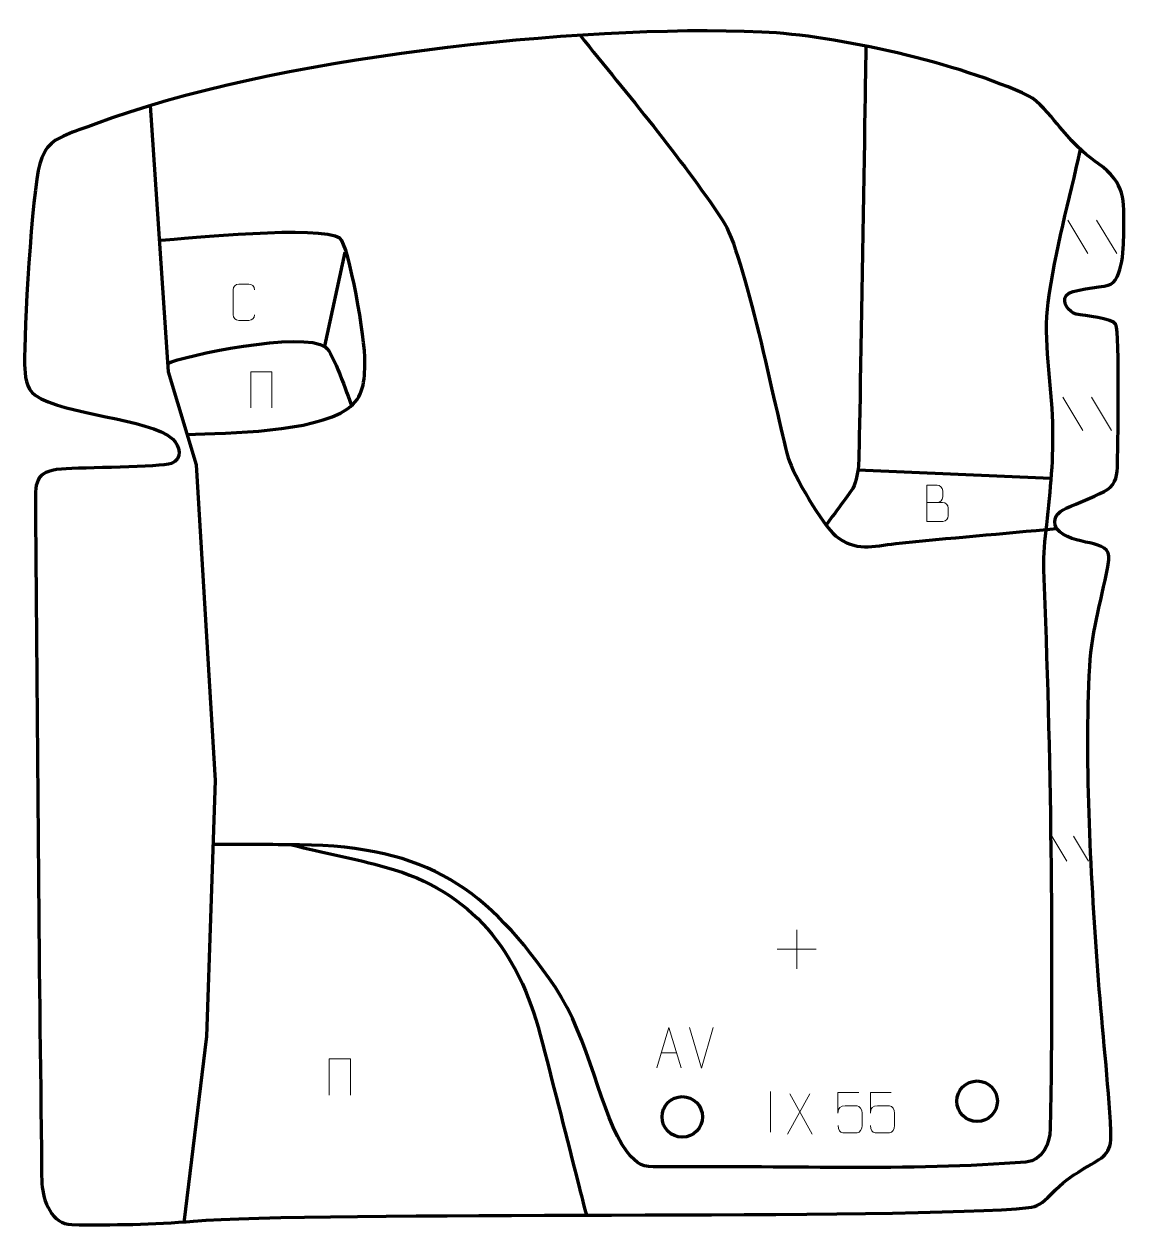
# Model space of a CAD drawing. Header units: millimetres. Extents: x 1096 to 1775, y 273 to 1013.
import ezdxf

# ---------------------------------------------------------------- set-up
doc = ezdxf.new("R2010")
doc.units = ezdxf.units.MM
doc.header["$MEASUREMENT"] = 0
doc.layers.add('layer 1', color=7, linetype='Continuous', plot=False)
doc.layers.add('layer 2', color=7, linetype='Continuous')
doc.layers.add('layer 3', color=7, linetype='Continuous')

msp = doc.modelspace()

# ---------------------------------------------------------------- linework, layer by layer
at = {"layer": 'layer 1', "color": 250, "lineweight": 9}
for points in [[(1738.9898, 891.9194), (1738.9898, 891.9194), (1751.3541, 871.3751), (1751.3541, 871.3751)], [(1756.7197, 891.9194), (1756.7197, 891.9194), (1769.084, 871.3751), (1769.084, 871.3751)], [(1735.8148, 782.911), (1735.8148, 782.911), (1748.1791, 762.3667), (1748.1791, 762.3667)], [(1753.5447, 782.911), (1753.5447, 782.911), (1765.909, 762.3667), (1765.909, 762.3667)], [(1729.1035, 512.4095), (1729.1035, 512.4095), (1738.3762, 497.0022), (1738.3762, 497.0022)], [(1742.4001, 512.4095), (1742.4001, 512.4095), (1751.6728, 497.0022), (1751.6728, 497.0022)], [(1571.8703, 454.7751), (1571.8703, 454.7751), (1571.8703, 430.7972), (1571.8703, 430.7972)], [(1559.8814, 442.7861), (1559.8814, 442.7861), (1583.8593, 442.7861), (1583.8593, 442.7861)], [(1513.0906, 369.6372), (1513.0906, 369.6372), (1505.7688, 394.5908), (1505.7688, 394.5908)], [(1520.4125, 394.5908), (1520.4125, 394.5908), (1513.0907, 369.6372), (1513.0907, 369.6372)], [(1488.4537, 378.8939), (1488.4537, 378.8939), (1497.9494, 378.8939), (1497.9494, 378.8939)], [(1555.7631, 355.1018), (1555.7631, 355.1018), (1555.7631, 330.1277), (1555.7631, 330.1277)], [(1579.9133, 353.7578), (1579.9133, 353.7578), (1566.1727, 328.862), (1566.1727, 328.862)], [(1567.6273, 353.7578), (1567.6273, 353.7578), (1581.3679, 328.8043), (1581.3679, 328.8043)]]:
    msp.add_open_spline(points, degree=3, dxfattribs=at)
for points, knots in [([(1237.7366, 833.6751), (1237.6114, 831.5941), (1236.1092, 830.2689), (1234.1855, 830.2592), (1234.1855, 830.2592), (1232.0969, 830.2595), (1230.0083, 830.2595), (1227.92, 830.2592), (1227.92, 830.2592), (1226.1958, 830.1648), (1224.4294, 831.8527), (1224.4394, 833.6595), (1224.4394, 833.6595), (1224.4398, 838.8277), (1224.4398, 843.9954), (1224.4394, 849.1628), (1224.4394, 849.1628), (1224.4432, 851.0779), (1226.0077, 852.6178), (1227.9356, 852.6057), (1227.9356, 852.6057), (1230.0186, 852.6057), (1232.1021, 852.6057), (1234.1855, 852.6057), (1234.1855, 852.6057), (1235.929, 852.6375), (1237.7127, 851.3016), (1237.7366, 849.1182)], [0, 0, 0, 0, 0.125, 0.125, 0.125, 0.125, 0.25, 0.25, 0.25, 0.25, 0.375, 0.375, 0.375, 0.375, 0.5, 0.5, 0.5, 0.5, 0.625, 0.625, 0.625, 0.625, 0.75, 0.75, 0.75, 0.75, 1, 1, 1, 1]), ([(1235.3212, 776.2807), (1235.3212, 776.2807), (1235.3212, 798.631), (1235.3212, 798.631), (1235.3212, 798.631), (1235.3212, 798.631), (1248.4395, 798.631), (1248.4395, 798.631), (1248.4395, 798.631), (1248.4395, 798.631), (1248.4395, 776.2807), (1248.4395, 776.2807)], [0, 0, 0, 0, 0.25, 0.25, 0.25, 0.25, 0.5, 0.5, 0.5, 0.5, 1, 1, 1, 1]), ([(1652.0195, 718.0427), (1655.2785, 718.0431), (1658.5379, 718.0431), (1661.7976, 718.0427), (1661.7976, 718.0427), (1663.5669, 718.0272), (1665.2898, 716.4722), (1665.2898, 714.6364), (1665.2898, 714.6364), (1665.2895, 713.6256), (1665.2895, 710.8943), (1665.2898, 709.8832), (1665.2898, 709.8832), (1665.3057, 708.2191), (1663.9244, 706.4153), (1661.845, 706.4305), (1661.845, 706.4305), (1658.585, 706.4308), (1655.3253, 706.4308), (1652.066, 706.4305), (1652.066, 706.4305), (1652.066, 713.8809), (1652.066, 721.331), (1652.066, 728.7808), (1652.066, 728.7808), (1654.1921, 728.7808), (1656.3185, 728.7808), (1658.445, 728.7808), (1658.445, 728.7808), (1659.9505, 728.7966), (1661.8285, 727.0854), (1661.8444, 725.3277), (1661.8444, 725.3277), (1661.844, 723.4771), (1661.844, 723.3464), (1661.8444, 721.4955), (1661.8444, 721.4955), (1661.8598, 719.6449), (1660.1989, 718.0272), (1658.3985, 718.0427)], [0, 0, 0, 0, 0.09090909, 0.09090909, 0.09090909, 0.09090909, 0.18181818, 0.18181818, 0.18181818, 0.18181818, 0.27272727, 0.27272727, 0.27272727, 0.27272727, 0.36363636, 0.36363636, 0.36363636, 0.36363636, 0.45454545, 0.45454545, 0.45454545, 0.45454545, 0.54545455, 0.54545455, 0.54545455, 0.54545455, 0.63636364, 0.63636364, 0.63636364, 0.63636364, 0.72727273, 0.72727273, 0.72727273, 0.72727273, 0.81818182, 0.81818182, 0.81818182, 0.81818182, 1, 1, 1, 1]), ([(1485.7311, 369.6445), (1485.7311, 369.6445), (1493.1021, 394.598), (1493.1021, 394.598), (1493.1021, 394.598), (1493.1021, 394.598), (1500.672, 369.6445), (1500.672, 369.6445)], [0, 0, 0, 0, 0.33333333, 0.33333333, 0.33333333, 0.33333333, 1, 1, 1, 1]), ([(1283.7955, 352.9472), (1283.7955, 352.9472), (1283.7955, 375.2975), (1283.7955, 375.2975), (1283.7955, 375.2975), (1283.7955, 375.2975), (1296.9138, 375.2975), (1296.9138, 375.2975), (1296.9138, 375.2975), (1296.9138, 375.2975), (1296.9138, 352.9472), (1296.9138, 352.9472)], [0, 0, 0, 0, 0.25, 0.25, 0.25, 0.25, 0.5, 0.5, 0.5, 0.5, 1, 1, 1, 1]), ([(1610.1212, 354.5898), (1610.1212, 354.5898), (1597.2695, 354.5898), (1597.2695, 354.5898), (1597.2695, 354.5898), (1597.2698, 350.3592), (1597.2698, 346.1283), (1597.2695, 341.8971), (1597.2695, 341.8971), (1597.2692, 345.2072), (1598.9002, 346.279), (1601.7122, 346.3395), (1601.7122, 346.3395), (1604.1518, 346.3398), (1606.5913, 346.3398), (1609.0305, 346.3395), (1609.0305, 346.3395), (1610.6803, 346.3463), (1612.1552, 343.9658), (1612.1837, 341.8971), (1612.1837, 341.8971), (1612.1834, 339.3098), (1612.1834, 336.7222), (1612.1837, 334.1345), (1612.1837, 334.1345), (1612.2299, 332.1751), (1610.7305, 329.7388), (1609.1046, 329.6803), (1609.1046, 329.6803), (1607.1481, 329.6806), (1602.2531, 329.6806), (1600.2961, 329.6803), (1600.2961, 329.6803), (1598.4506, 329.6715), (1597.3435, 331.6363), (1597.3227, 334.1874)], [0, 0, 0, 0, 0.1, 0.1, 0.1, 0.1, 0.2, 0.2, 0.2, 0.2, 0.3, 0.3, 0.3, 0.3, 0.4, 0.4, 0.4, 0.4, 0.5, 0.5, 0.5, 0.5, 0.6, 0.6, 0.6, 0.6, 0.7, 0.7, 0.7, 0.7, 0.8, 0.8, 0.8, 0.8, 1, 1, 1, 1]), ([(1630.1212, 354.5898), (1630.1212, 354.5898), (1617.2695, 354.5898), (1617.2695, 354.5898), (1617.2695, 354.5898), (1617.2698, 350.3592), (1617.2698, 346.1283), (1617.2695, 341.8971), (1617.2695, 341.8971), (1617.2692, 345.2072), (1618.9002, 346.279), (1621.7122, 346.3395), (1621.7122, 346.3395), (1624.1518, 346.3398), (1626.5913, 346.3398), (1629.0305, 346.3395), (1629.0305, 346.3395), (1630.6803, 346.3463), (1632.1552, 343.9658), (1632.1837, 341.8971), (1632.1837, 341.8971), (1632.1834, 339.3098), (1632.1834, 336.7222), (1632.1837, 334.1345), (1632.1837, 334.1345), (1632.2299, 332.1751), (1630.7305, 329.7388), (1629.1046, 329.6803), (1629.1046, 329.6803), (1627.1481, 329.6806), (1622.2531, 329.6806), (1620.2961, 329.6803), (1620.2961, 329.6803), (1618.4506, 329.6715), (1617.3435, 331.6363), (1617.3227, 334.1874)], [0, 0, 0, 0, 0.1, 0.1, 0.1, 0.1, 0.2, 0.2, 0.2, 0.2, 0.3, 0.3, 0.3, 0.3, 0.4, 0.4, 0.4, 0.4, 0.5, 0.5, 0.5, 0.5, 0.6, 0.6, 0.6, 0.6, 0.7, 0.7, 0.7, 0.7, 0.8, 0.8, 0.8, 0.8, 1, 1, 1, 1])]:
    msp.add_open_spline(points, degree=3, knots=knots, dxfattribs=at)
at = {"layer": 'layer 2', "color": 142, "lineweight": 200}
for centre in [(1683.0418, 349.1666), (1501.3389, 339.5093)]:
    msp.add_ellipse(centre, major_axis=(0, 12.5), ratio=1, dxfattribs=at)
at = {"layer": 'layer 2', "color": 142, "lineweight": 158}
for points, knots in [([(1438.3199, 1005.9365), (1467.974, 969.0452), (1499.8738, 931.3171), (1526.1574, 892.0457), (1526.1574, 892.0457), (1539.6636, 871.8655), (1558.6723, 775.1706), (1566.5648, 745.5113), (1566.5648, 745.5113), (1569.7367, 735.3104), (1587.7904, 704.1542), (1595.7984, 697.561), (1595.7984, 697.561), (1608.0603, 687.4655), (1618.6523, 691.2696), (1632.9203, 692.747), (1632.9203, 692.747), (1665.8832, 696.1601), (1698.9043, 698.9318), (1731.8942, 702.0602)], [0, 0, 0, 0, 0.16666667, 0.16666667, 0.16666667, 0.16666667, 0.33333333, 0.33333333, 0.33333333, 0.33333333, 0.5, 0.5, 0.5, 0.5, 0.66666667, 0.66666667, 0.66666667, 0.66666667, 1, 1, 1, 1]), ([(1614.5013, 999.2682), (1614.5013, 999.2682), (1610.4718, 745.7028), (1609.9389, 740.6401), (1609.9389, 740.6401), (1609.4059, 735.5773), (1608.0736, 728.9157), (1605.409, 725.1854), (1605.409, 725.1854), (1602.7444, 721.455), (1589.7656, 703.9437), (1589.7656, 703.9437)], [0, 0, 0, 0, 0.25, 0.25, 0.25, 0.25, 0.5, 0.5, 0.5, 0.5, 1, 1, 1, 1]), ([(1173.3184, 962.5927), (1173.3184, 962.5927), (1184.371, 798.5618), (1184.371, 798.5618), (1184.371, 798.5618), (1184.371, 798.5618), (1201.6911, 741.2727), (1201.6911, 741.2727), (1201.6911, 741.2727), (1201.6911, 741.2727), (1213.4152, 546.7573), (1213.4152, 546.7573), (1213.4152, 546.7573), (1213.4152, 546.7573), (1208.0857, 389.0133), (1208.0857, 389.0133), (1208.0857, 389.0133), (1208.0857, 389.0133), (1194.1852, 274.2186), (1194.1852, 274.2186)], [0, 0, 0, 0, 0.16666667, 0.16666667, 0.16666667, 0.16666667, 0.33333333, 0.33333333, 0.33333333, 0.33333333, 0.5, 0.5, 0.5, 0.5, 0.66666667, 0.66666667, 0.66666667, 0.66666667, 1, 1, 1, 1]), ([(1746.6298, 935.7494), (1739.707, 904.6024), (1730.9074, 872.8935), (1726.5931, 841.3177), (1726.5931, 841.3177), (1723.5525, 819.0635), (1728.8595, 790.5261), (1729.4815, 767.335), (1729.4815, 767.335), (1730.0803, 745.0128), (1728.1725, 726.3164), (1725.7736, 704.2829), (1725.7736, 704.2829), (1724.721, 694.6149), (1723.6407, 686.4561), (1724.0245, 676.6594), (1724.0245, 676.6594), (1728.4521, 562.5538), (1730.1627, 446.4637), (1728.1182, 332.28), (1728.1182, 332.28), (1727.6255, 322.9993), (1723.5977, 312.5824), (1713.0902, 311.7069), (1713.0902, 311.7069), (1643.2248, 305.885), (1558.9273, 309.5971), (1487.3914, 308.655), (1487.3914, 308.655), (1476.5525, 308.5123), (1473.9056, 309.9071), (1467.0735, 318.2218), (1467.0735, 318.2218), (1450.7636, 340.5636), (1444.2784, 388.1502), (1423.1572, 419.1535), (1423.1572, 419.1535), (1381.5306, 480.2564), (1344.3916, 506.2168), (1265.4328, 507.1597), (1265.4328, 507.1597), (1247.8682, 507.3018), (1230.3018, 507.2468), (1212.7366, 507.3117), (1212.7366, 507.3117), (1212.7366, 507.3117), (1211.7829, 507.3153), (1211.7829, 507.3153)], [0, 0, 0, 0, 0.07692308, 0.07692308, 0.07692308, 0.07692308, 0.15384615, 0.15384615, 0.15384615, 0.15384615, 0.23076923, 0.23076923, 0.23076923, 0.23076923, 0.30769231, 0.30769231, 0.30769231, 0.30769231, 0.38461538, 0.38461538, 0.38461538, 0.38461538, 0.46153846, 0.46153846, 0.46153846, 0.46153846, 0.53846154, 0.53846154, 0.53846154, 0.53846154, 0.61538462, 0.61538462, 0.61538462, 0.61538462, 0.69230769, 0.69230769, 0.69230769, 0.69230769, 0.76923077, 0.76923077, 0.76923077, 0.76923077, 0.84615385, 0.84615385, 0.84615385, 0.84615385, 1, 1, 1, 1]), ([(1196.0434, 759.9531), (1222.9106, 761.0919), (1273.1376, 761.0307), (1294.9977, 775.7795), (1294.9977, 775.7795), (1305.1416, 782.6235), (1305.5419, 793.2379), (1305.7748, 804.527), (1305.7748, 804.527), (1306.0803, 818.3642), (1295.946, 876.8186), (1290.3346, 880.8159), (1290.3346, 880.8159), (1278.6498, 889.1397), (1195.9122, 880.5628), (1178.9236, 879.4058)], [0, 0, 0, 0, 0.2, 0.2, 0.2, 0.2, 0.4, 0.4, 0.4, 0.4, 0.6, 0.6, 0.6, 0.6, 1, 1, 1, 1]), ([(1184.0221, 803.7396), (1192.879, 808.2529), (1267.7613, 824.2292), (1281.3803, 813.8166), (1281.3803, 813.8166), (1286.3753, 809.9976), (1294.6121, 785.0315), (1297.4401, 777.8122), (1297.4401, 777.8122), (1297.4401, 777.8122), (1297.6493, 777.2782), (1297.6493, 777.2782)], [0, 0, 0, 0, 0.25, 0.25, 0.25, 0.25, 0.5, 0.5, 0.5, 0.5, 1, 1, 1, 1]), ([(1260.6092, 507.0604), (1279.9452, 502.4953), (1299.8675, 498.5338), (1318.9771, 493.2549), (1318.9771, 493.2549), (1371.9098, 478.6326), (1400.5112, 440.9985), (1413.7799, 390.1266), (1413.7799, 390.1266), (1421.3502, 361.1022), (1428.6908, 332.0336), (1436.0984, 302.9686), (1436.0984, 302.9686), (1438.7081, 292.7291), (1439.6061, 289.2162), (1442.2179, 278.9771)], [0, 0, 0, 0, 0.2, 0.2, 0.2, 0.2, 0.4, 0.4, 0.4, 0.4, 0.6, 0.6, 0.6, 0.6, 1, 1, 1, 1])]:
    msp.add_open_spline(points, degree=3, knots=knots, dxfattribs=at)
for points in [[(1293.2883, 872.3426), (1293.2883, 872.3426), (1280.8618, 814.3161), (1280.8618, 814.3161)], [(1609.6243, 738.1386), (1609.6243, 738.1386), (1728.5771, 733.0094), (1728.5771, 733.0094)]]:
    msp.add_open_spline(points, degree=3, dxfattribs=at)
at = {"layer": 'layer 3', "color": 242, "lineweight": 158}
msp.add_open_spline([(1102.6756, 715.243), (1102.5153, 729.4457), (1101.6963, 737.3646), (1118.6283, 738.6672), (1118.6283, 738.6672), (1131.9207, 739.6898), (1179.4563, 739.5286), (1186.4327, 742.1802), (1186.4327, 742.1802), (1193.3423, 744.8064), (1191.9639, 752.8986), (1187.2622, 757.1269), (1187.2622, 757.1269), (1172.7553, 770.1735), (1119.9467, 771.8416), (1102.5334, 784.1348), (1102.5334, 784.1348), (1096.7633, 788.2082), (1096.123, 796.324), (1095.9927, 803.104), (1095.9927, 803.104), (1095.6197, 822.503), (1100.2991, 909.2324), (1105.3897, 926.7279), (1105.3897, 926.7279), (1106.8149, 931.6263), (1109.1078, 936.2381), (1112.5198, 939.2911), (1112.5198, 939.2911), (1118.4892, 944.6322), (1132.0679, 948.3615), (1139.7948, 951.273), (1139.7948, 951.273), (1246.0561, 991.6907), (1437.08, 1012.8555), (1550.413, 1007.9192), (1550.413, 1007.9192), (1596.079, 1005.9302), (1672.7039, 988.654), (1714.8489, 968.4834), (1714.8489, 968.4834), (1720.9707, 965.5536), (1727.8909, 956.5832), (1732.3776, 951.291), (1732.3776, 951.291), (1741.4482, 940.5854), (1746.0499, 935.1929), (1757.7031, 926.9329), (1757.7031, 926.9329), (1774.7972, 914.2457), (1773.5683, 905.2344), (1773.4994, 885.3544), (1773.4994, 885.3544), (1773.3182, 877.3677), (1773.3444, 854.5177), (1763.8751, 851.9156), (1763.8751, 851.9156), (1758.6627, 850.4833), (1740.497, 849.4832), (1737.9318, 845.684), (1737.9318, 845.684), (1735.0996, 841.4892), (1739.3989, 835.3799), (1744.1665, 834.1022), (1744.1665, 834.1022), (1749.116, 833.0242), (1766.3977, 831.8637), (1768.6343, 827.6604), (1768.6343, 827.6604), (1771.0224, 823.1725), (1769.7537, 748.533), (1769.5234, 739.7023), (1769.5234, 739.7023), (1769.3408, 732.702), (1767.5925, 728.1888), (1761.2617, 724.798), (1761.2617, 724.798), (1753.5086, 720.8217), (1745.8023, 718.1062), (1737.9353, 714.5998), (1737.9353, 714.5998), (1732.7274, 712.2787), (1728.9442, 707.8339), (1731.8942, 702.0602), (1731.8942, 702.0602), (1741.9242, 690.0493), (1765.9889, 696.6767), (1764.2578, 682.6828), (1764.2578, 682.6828), (1760.5354, 660.0129), (1753.6647, 640.4603), (1752.4369, 617.0329), (1752.4369, 617.0329), (1749.2557, 555.3382), (1753.3277, 485.5318), (1757.88, 423.8516), (1757.88, 423.8516), (1760.2301, 392.8613), (1763.8659, 361.5154), (1765.5577, 330.5657), (1765.5577, 330.5657), (1765.8425, 315.1829), (1760.9213, 315.1759), (1748.8801, 307.6661), (1748.8801, 307.6661), (1738.9754, 301.4887), (1736.9258, 300.0815), (1728.5702, 291.6497), (1728.5702, 291.6497), (1723.2122, 286.2427), (1719.7025, 284.0957), (1714.9256, 283.5996), (1714.9256, 283.5996), (1642.3468, 276.0607), (1273.237, 281.7132), (1200.1729, 275.2769), (1200.1729, 275.2769), (1175.5711, 273.1097), (1149.7041, 272.9185), (1125.0288, 273.1448), (1125.0288, 273.1448), (1112.768, 273.2572), (1107.2486, 287.6654), (1106.6771, 298.2067), (1106.6771, 298.2067), (1106.3109, 304.963), (1106.4428, 311.7377), (1106.3752, 318.5008), (1106.3752, 318.5008), (1106.3752, 318.5008), (1106.3657, 319.4559), (1106.3657, 319.4559), (1106.3657, 319.4559), (1104.5744, 451.379), (1103.7704, 583.3129), (1102.6756, 715.243)], degree=3, knots=[0, 0, 0, 0, 0.02857143, 0.02857143, 0.02857143, 0.02857143, 0.05714286, 0.05714286, 0.05714286, 0.05714286, 0.08571429, 0.08571429, 0.08571429, 0.08571429, 0.11428571, 0.11428571, 0.11428571, 0.11428571, 0.14285714, 0.14285714, 0.14285714, 0.14285714, 0.17142857, 0.17142857, 0.17142857, 0.17142857, 0.2, 0.2, 0.2, 0.2, 0.22857143, 0.22857143, 0.22857143, 0.22857143, 0.25714286, 0.25714286, 0.25714286, 0.25714286, 0.28571429, 0.28571429, 0.28571429, 0.28571429, 0.31428571, 0.31428571, 0.31428571, 0.31428571, 0.34285714, 0.34285714, 0.34285714, 0.34285714, 0.37142857, 0.37142857, 0.37142857, 0.37142857, 0.4, 0.4, 0.4, 0.4, 0.42857143, 0.42857143, 0.42857143, 0.42857143, 0.45714286, 0.45714286, 0.45714286, 0.45714286, 0.48571429, 0.48571429, 0.48571429, 0.48571429, 0.51428571, 0.51428571, 0.51428571, 0.51428571, 0.54285714, 0.54285714, 0.54285714, 0.54285714, 0.57142857, 0.57142857, 0.57142857, 0.57142857, 0.6, 0.6, 0.6, 0.6, 0.62857143, 0.62857143, 0.62857143, 0.62857143, 0.65714286, 0.65714286, 0.65714286, 0.65714286, 0.68571429, 0.68571429, 0.68571429, 0.68571429, 0.71428571, 0.71428571, 0.71428571, 0.71428571, 0.74285714, 0.74285714, 0.74285714, 0.74285714, 0.77142857, 0.77142857, 0.77142857, 0.77142857, 0.8, 0.8, 0.8, 0.8, 0.82857143, 0.82857143, 0.82857143, 0.82857143, 0.85714286, 0.85714286, 0.85714286, 0.85714286, 0.88571429, 0.88571429, 0.88571429, 0.88571429, 0.91428571, 0.91428571, 0.91428571, 0.91428571, 0.94285714, 0.94285714, 0.94285714, 0.94285714, 1, 1, 1, 1], dxfattribs=at)

doc.saveas('drawing.dxf')
